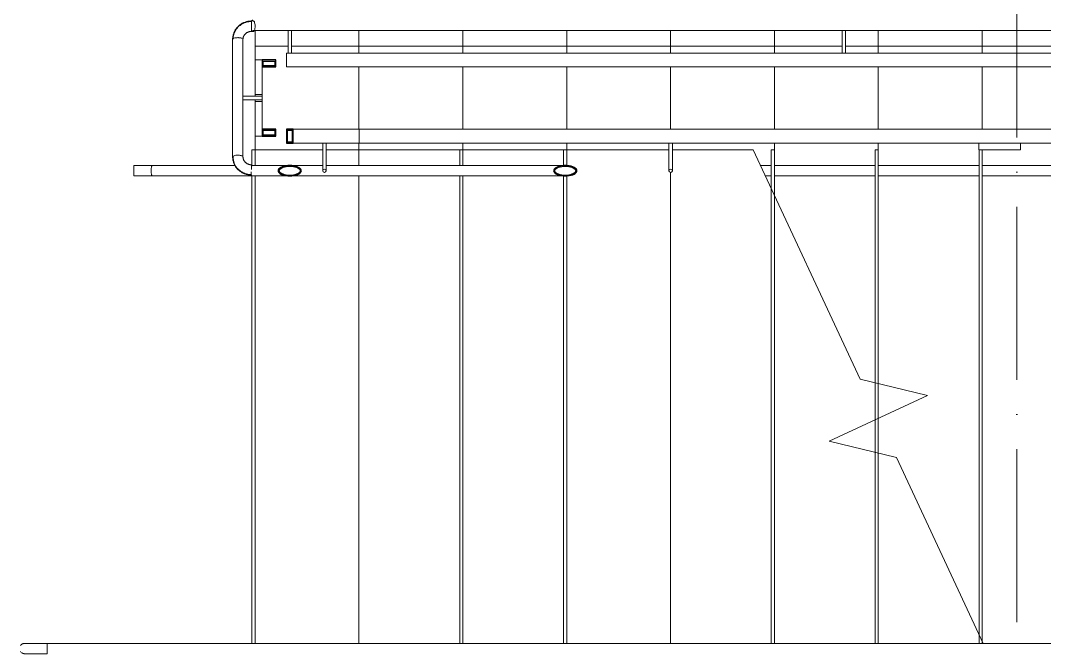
# Model space of a CAD drawing. Header units: millimetres. Extents: x -213536 to 1564669, y -45299 to 942238.
# Drawn here: x 225768 to 228726, y 258825 to 260639 of the extents above; entities that cross this region are included whole.
import ezdxf

# ---------------------------------------------------------------- set-up
doc = ezdxf.new("R2010")
doc.units = ezdxf.units.MM
doc.linetypes.add('50_200_ШТРИХ_1Т_ш5_п1_п1_', pattern=[700, 500, -100, 0, -100])
for name, color, linetype, lineweight in [('0-1', 7, 'Continuous', 5), ('0-2', 7, 'Continuous', 9), ('Контуры', 7, 'Continuous', 9), ('Линии подступенков', 7, 'Continuous', 9), ('Линии свеса', 7, 'Continuous', 9), ('Марки вырезов', 7, 'Continuous', 9), ('Ограждение', 7, 'Continuous', 9), ('Ограждение-1', 7, 'Continuous', 25), ('Оси-2', 7, '50_200_ШТРИХ_1Т_ш5_п1_п1_', 9), ('Стены', 7, 'Continuous', 9)]:
    doc.layers.add(name, color=color, linetype=linetype, lineweight=lineweight)
doc.layers.get('0-2').off()

# ---------------------------------------------------------------- blocks, each defined once
blk = doc.blocks.new('О_Элемент ограждения_Обод_Труба_ГОСТ 8645-68 - О_Элемент ограждения_Обод_Труба_ГОСТ 8645-68-32499150-АИ2_02_План отделки стен 2-го этажа _Часть 2_')
at = {"layer": 'Ограждение-1'}
for p, q in [((0, 20), (-20, 20)), ((-20, 20), (-20, -20)), ((-17, 17), (-3, 17)), ((-17, -17), (-17, 17)), ((-3, 17), (-3, -17)), ((0, -20), (0, 20)), ((-20, -20), (0, -20)), ((-3, -17), (-17, -17))]:
    blk.add_line(p, q, dxfattribs=at)
blk = doc.blocks.new('О_Элемент ограждения_Маршевый с подрезкой_Труба_ГОСТ 8645-68 - О_Элемент ограждения_Маршевый с подрезкой_Труба_ГОСТ 8645-68-32499153-АИ2_02_План отделки стен 2-го этажа _Часть 2_')
at = {"layer": 'Ограждение'}
for p, q in [((-2120, 20), (-2570, 20)), ((-1114.8, 20), (-2000, 20)), ((-210, 20), (-1105.2, 20)), ((-210, -20), (-210, 20)), ((-210, 20), (-114.8, 20)), ((-105.2, 20), (-20, 20)), ((-210, -20), (-2570, -20)), ((-20, -20), (-210, -20))]:
    blk.add_line(p, q, dxfattribs=at)
at = {"layer": 'Ограждение-1'}
for p, q in [((-2570, 20), (-2614.7, 20)), ((-2614.7, 20), (-2614.7, -20)), ((-2608, 17), (-2576.7, 17)), ((-2608, -17), (-2608, 17)), ((-2576.7, 17), (-2576.7, -17)), ((-2570, -20), (-2570, 20)), ((-2614.7, -20), (-2570, -20)), ((-2576.7, -17), (-2608, -17))]:
    blk.add_line(p, q, dxfattribs=at)
blk = doc.blocks.new('О_Кронштейн_Форма Г_Круг_ГОСТ 2590-2006 - О_Кронштейн_Форма Г_Круг_ГОСТ 2590-2006-32499148-АИ2_02_План отделки стен 2-го этажа _Часть 2_')
at = {"layer": 'Ограждение'}
for p, q in [((20395.4, 47415), (20395.4, 47470)), ((20395.4, 47470), (20400.4, 47470)), ((20400.4, 47470), (20405.4, 47470)), ((20405.4, 47470), (20405.4, 47415))]:
    blk.add_line(p, q, dxfattribs=at)
at = {"layer": 'Ограждение', "flags": 128}
for points in [[(20395.4, 47390), (20395.4, 47390), (20395.4, 47390.1), (20395.4, 47390.2), (20395.4, 47390.3), (20395.4, 47390.5), (20395.4, 47390.7), (20395.4, 47391), (20395.4, 47391.3), (20395.4, 47391.6), (20395.4, 47392), (20395.4, 47392.4), (20395.4, 47392.8), (20395.4, 47393.3), (20395.4, 47393.8), (20395.4, 47394.4), (20395.4, 47394.9), (20395.4, 47395.6), (20395.4, 47396.2), (20395.4, 47396.9), (20395.4, 47397.6), (20395.4, 47398.3), (20395.4, 47399.1), (20395.4, 47399.9), (20395.4, 47400.7), (20395.4, 47401.5), (20395.4, 47402.3), (20395.4, 47403.2), (20395.4, 47404.1), (20395.4, 47405), (20395.4, 47405.9), (20395.4, 47406.9), (20395.4, 47407.8), (20395.4, 47408.8), (20395.4, 47409.8), (20395.4, 47410.8), (20395.4, 47411.7), (20395.4, 47412.7), (20395.4, 47413.7), (20395.4, 47414.7), (20395.4, 47415)], [(20405.4, 47415), (20405.4, 47414), (20405.4, 47413), (20405.4, 47412), (20405.4, 47411), (20405.4, 47410), (20405.4, 47409.1), (20405.4, 47408.1), (20405.4, 47407.1), (20405.4, 47406.2), (20405.4, 47405.3), (20405.4, 47404.4), (20405.4, 47403.5), (20405.4, 47402.6), (20405.4, 47401.7), (20405.4, 47400.9), (20405.4, 47400.1), (20405.4, 47399.3), (20405.4, 47398.5), (20405.4, 47397.8), (20405.4, 47397.1), (20405.4, 47396.4), (20405.4, 47395.7), (20405.4, 47395.1), (20405.4, 47394.5), (20405.4, 47394), (20405.4, 47393.4), (20405.4, 47393), (20405.4, 47392.5), (20405.4, 47392.1), (20405.4, 47391.7), (20405.4, 47391.4), (20405.4, 47391), (20405.4, 47390.8), (20405.4, 47390.6), (20405.4, 47390.4), (20405.4, 47390.2), (20405.4, 47390.1), (20405.4, 47390), (20405.4, 47390)]]:
    blk.add_lwpolyline(points, dxfattribs=at)
at = {"layer": 'Ограждение'}
for start, end in [(90, 270), (270, 90)]:
    blk.add_arc((20400.4, 47390), 5, start, end, dxfattribs=at)
blk = doc.blocks.new('О_Элемент поручня_Маршевый_Труба_ГОСТ 8732-78 - О_Элемент поручня_Маршевый_Труба_ГОСТ 8732-78-32499151-АИ2_02_План отделки стен 2-го этажа _Часть 2_')
at = {"layer": 'Ограждение'}
for p, q in [((-9.9, 30), (-118.2, 30)), ((-118.2, 0), (-9.9, 0))]:
    blk.add_line(p, q, dxfattribs=at)
at = {"layer": 'Ограждение', "flags": 128}
for points in [[(-9.9, 30), (-9.1, 29.6), (-8.3, 28.5), (-7.7, 26.7), (-7.1, 24.4), (-6.7, 21.5), (-6.4, 18.3)], [(-8.3, 1.5), (-9.1, 0.4), (-9.9, 0)]]:
    blk.add_lwpolyline(points, dxfattribs=at)
at = {"layer": 'Ограждение-1', "flags": 128}
for points in [[(-84.7, 15), (-85.2, 17.6), (-86.7, 20.1), (-89.2, 22.5), (-92.5, 24.6), (-96.7, 26.5), (-101.5, 28), (-106.8, 29.1), (-112.4, 29.8), (-118.2, 30), (-124.1, 29.8), (-129.7, 29.1), (-135, 28), (-139.8, 26.5), (-143.9, 24.6), (-147.3, 22.5), (-149.7, 20.1), (-151.3, 17.6), (-151.8, 15)], [(-151.8, 15), (-151.3, 12.4), (-149.7, 9.9), (-147.3, 7.5), (-143.9, 5.4), (-139.8, 3.5), (-135, 2), (-129.7, 0.9), (-124.1, 0.2), (-118.2, 0), (-112.4, 0.2), (-106.8, 0.9), (-101.5, 2), (-96.7, 3.5), (-92.5, 5.4), (-89.2, 7.5), (-86.7, 9.9), (-85.2, 12.4), (-84.7, 15)], [(-148.4, 15), (-148, 17.3), (-146.6, 19.6), (-144.4, 21.8), (-141.4, 23.7), (-137.6, 25.3), (-133.3, 26.7), (-128.6, 27.7), (-123.5, 28.3), (-118.2, 28.5), (-113, 28.3), (-107.9, 27.7), (-103.1, 26.7), (-98.8, 25.3), (-95.1, 23.7), (-92.1, 21.8), (-89.9, 19.6), (-88.5, 17.3), (-88, 15)], [(-88, 15), (-88.5, 12.7), (-89.9, 10.4), (-92.1, 8.3), (-95.1, 6.3), (-98.8, 4.7), (-103.1, 3.3), (-107.9, 2.3), (-113, 1.7), (-118.2, 1.5), (-123.5, 1.7), (-128.6, 2.3), (-133.3, 3.3), (-137.6, 4.7), (-141.4, 6.3), (-144.4, 8.3), (-146.6, 10.4), (-148, 12.7), (-148.4, 15)]]:
    blk.add_lwpolyline(points, dxfattribs=at)
blk = doc.blocks.new('О_Элемент поручня_Маршевый_Труба_ГОСТ 8732-78 - О_Элемент поручня_Маршевый_Труба_ГОСТ 8732-78-32499152-АИ2_02_План отделки стен 2-го этажа _Часть 2_')
at = {"layer": 'Ограждение'}
for p, q in [((-118.2, 30), (-913.9, 30)), ((-913.9, 0), (-222.5, 0)), ((-214.3, 0), (-118.2, 0))]:
    blk.add_line(p, q, dxfattribs=at)
at = {"layer": 'Ограждение-1', "flags": 128}
for points in [[(-880.4, 15), (-880.9, 17.6), (-882.4, 20.1), (-884.9, 22.5), (-888.2, 24.6), (-892.3, 26.5), (-897.1, 28), (-902.4, 29.1), (-908.1, 29.8), (-913.9, 30), (-919.7, 29.8), (-925.4, 29.1), (-930.7, 28), (-935.5, 26.5), (-939.6, 24.6), (-943, 22.5), (-945.4, 20.1), (-946.9, 17.6), (-947.4, 15)], [(-947.4, 15), (-946.9, 12.4), (-945.4, 9.9), (-943, 7.5), (-939.6, 5.4), (-935.5, 3.5), (-930.7, 2), (-925.4, 0.9), (-919.7, 0.2), (-913.9, 0), (-908.1, 0.2), (-902.4, 0.9), (-897.1, 2), (-892.3, 3.5), (-888.2, 5.4), (-884.9, 7.5), (-882.4, 9.9), (-880.9, 12.4), (-880.4, 15)], [(-944.1, 15), (-943.6, 17.3), (-942.3, 19.6), (-940, 21.8), (-937, 23.7), (-933.3, 25.3), (-929, 26.7), (-924.2, 27.7), (-919.1, 28.3), (-913.9, 28.5), (-908.7, 28.3), (-903.6, 27.7), (-898.8, 26.7), (-894.5, 25.3), (-890.8, 23.7), (-887.8, 21.8), (-885.5, 19.6), (-884.2, 17.3), (-883.7, 15)], [(-883.7, 15), (-884.2, 12.7), (-885.5, 10.4), (-887.8, 8.3), (-890.8, 6.3), (-894.5, 4.7), (-898.8, 3.3), (-903.6, 2.3), (-908.7, 1.7), (-913.9, 1.5), (-919.1, 1.7), (-924.2, 2.3), (-929, 3.3), (-933.3, 4.7), (-937, 6.3), (-940, 8.3), (-942.3, 10.4), (-943.6, 12.7), (-944.1, 15)]]:
    blk.add_lwpolyline(points, dxfattribs=at)
blk = doc.blocks.new('О_Полоса_Трапеция прямоугольная_Прокат_ГОСТ 103-2006 - Крепежная пластина-30950062-АИ2_02_План отделки стен 2-го этажа _Часть 2_')
at = {"layer": 'Ограждение'}
for p, q in [((22410.4, 47470), (22290.4, 47470)), ((22290.4, 47470), (22290.4, 47450)), ((22410.4, 47450), (22410.4, 47470)), ((22300, 47450), (22410.4, 47450))]:
    blk.add_line(p, q, dxfattribs=at)
blk = doc.blocks.new('О_Элемент ограждения_Обод_Труба_ГОСТ 8645-68 - О_Элемент ограждения_Обод_Труба_ГОСТ 8645-68-V82-АИ2_02_План отделки стен 2-го этажа _Часть 2_')
at = {"layer": 'Ограждение'}
for p, q in [((-3720, -20), (-3720, 20)), ((-3720, 20), (0, 20)), ((0, -20), (-3720, -20))]:
    blk.add_line(p, q, dxfattribs=at)
blk = doc.blocks.new('О_Элемент поручня_Маршевый_Труба_ГОСТ 8732-78 - О_Элемент поручня_Маршевый_Труба_ГОСТ 8732-78-V84-АИ2_02_План отделки стен 2-го этажа _Часть 2_')
at = {"layer": 'Ограждение'}
blk.add_line((-3926, 0), (-9.9, 0), dxfattribs=at)
at = {"layer": 'Ограждение', "flags": 128}
for points in [[(-3928, 27.3), (-3927.2, 29), (-3926.4, 29.9), (-3925.5, 29.9), (-3924.7, 29), (-3923.9, 27.3)], [(-3924.8, 27.6), (-3925.6, 28.4), (-3926.3, 28.4), (-3927.1, 27.6)]]:
    blk.add_lwpolyline(points, dxfattribs=at)
blk = doc.blocks.new('О_Кронштейн_Форма Г_Круг_ГОСТ 2590-2006 - О_Кронштейн_Форма Г_Круг_ГОСТ 2590-2006-V83-АИ2_02_План отделки стен 2-го этажа _Часть 2_')
at = {"layer": 'Ограждение'}
for p, q in [((23895.4, 47730), (23895.4, 47785)), ((23905.4, 47785), (23905.4, 47730))]:
    blk.add_line(p, q, dxfattribs=at)
at = {"layer": 'Ограждение', "flags": 128}
for points in [[(23895.4, 47785), (23895.4, 47786), (23895.4, 47787), (23895.4, 47788), (23895.4, 47789), (23895.4, 47790), (23895.4, 47790.9), (23895.4, 47791.9), (23895.4, 47792.9), (23895.4, 47793.8), (23895.4, 47794.7)], [(23905.4, 47795), (23905.4, 47794.1), (23905.4, 47793.1), (23905.4, 47792.2), (23905.4, 47791.2), (23905.4, 47790.2), (23905.4, 47789.2), (23905.4, 47788.3), (23905.4, 47787.3), (23905.4, 47786.3), (23905.4, 47785.3), (23905.4, 47785)]]:
    blk.add_lwpolyline(points, dxfattribs=at)
blk = doc.blocks.new('О_Элемент поручня_выступ_Загиб слева_Труба_ГОСТ 8732-78 - О_Элемент поручня_выступ_Загиб слева_Труба_ГОСТ 8732-78-33046190-АИ2_02_План отделки стен 2-го этажа _Часть 2_')
at = {"layer": 'Ограждение'}
for p, q in [((-2400.2, 30), (-4203.5, 30)), ((-2100.2, 30), (-2391.2, 30)), ((-1800.2, 30), (-2091.2, 30)), ((-1773.7, 30), (-1791.2, 30)), ((-3.5, 30), (-291.2, 30)), ((50, 30), (-3.5, 30)), ((50, 30), (50, 15)), ((50, 15), (50, 0)), ((-4203.5, 0), (-2400.2, 0)), ((-2391.2, 0), (-2100.2, 0)), ((-2091.2, 0), (-1800.2, 0)), ((-1791.2, 0), (-1759.7, 0)), ((-242.1, 0), (-3.5, 0)), ((-3.5, 0), (50, 0))]:
    blk.add_line(p, q, dxfattribs=at)
blk.add_open_spline([(-3.5, 30), (-3.2, 30), (-2.6, 29.7), (-1.8, 28.1), (-1, 25.7), (-0.4, 22.6), (-0.1, 18.9), (0, 16.3), (0, 15)], degree=3, dxfattribs=at)
blk.add_open_spline([(0, 15), (0, 12.4), (-0.2, 8.5), (-1, 4.3), (-1.8, 1.9), (-2.6, 0.3), (-3.2, 0), (-3.5, 0)], degree=3, knots=[0, 0, 0, 0, 0.1666667, 0.25, 0.3333333, 0.4166667, 0.5, 0.5, 0.5, 0.5], dxfattribs=at)
blk = doc.blocks.new('О_Общий_Элемент поручня_Площадочный_Двухуровневый_С подрезкой_ГОСТ 8732-78 - О_Общий_Элемент поручня_Площадочный_Двухуровневый_С подрезкой_ГОСТ 8732-78-V253-АИ2_02_План отделки стен 2-го этажа _Часть 2_')
at = {"layer": 'Ограждение'}
for p, q in [((20, 40), (0, 40)), ((0, 10), (20, 10))]:
    blk.add_line(p, q, dxfattribs=at)
at = {"layer": 'Ограждение', "flags": 128}
for points in [[(20, 40), (21.8, 40), (23.6, 40), (25.4, 40), (27.2, 40), (28.9, 40), (30.7, 40), (32.4, 40), (34.2, 40), (35.9, 40), (37.5, 40), (39.2, 40), (40.8, 40), (42.4, 40), (43.9, 40), (45.4, 40), (46.9, 40), (48.3, 40), (49.7, 40), (51, 40), (52.3, 40), (53.5, 40), (54.7, 40), (55.8, 40), (56.9, 40), (57.9, 40), (58.8, 40), (59.7, 40), (60.5, 40), (61.3, 40), (61.9, 40), (62.6, 40), (63.1, 40), (63.6, 40), (64, 40), (64.3, 40), (64.6, 40), (64.8, 40), (64.9, 40), (65, 40), (65, 40)], [(65, 40), (65, 40), (64.9, 40), (64.7, 40), (64.4, 40), (64.1, 40), (63.7, 40), (63.2, 40), (62.7, 40), (62.1, 40), (61.4, 40), (60.7, 40), (59.9, 40), (59.1, 40), (58.1, 40), (57.1, 40), (56.1, 40), (55, 40), (53.8, 40), (52.6, 40), (51.4, 40), (50, 40), (48.7, 40), (47.3, 40), (45.8, 40), (44.3, 40), (42.8, 40), (41.2, 40), (39.6, 40), (38, 40), (36.3, 40), (34.6, 40), (32.9, 40), (31.2, 40), (29.4, 40), (27.6, 40), (25.9, 40), (24.1, 40), (22.3, 40), (20.5, 40), (20, 40)], [(65, 40), (65.6, 40), (66.2, 40), (66.8, 39.9), (67.4, 39.8), (68, 39.7), (68.6, 39.6), (69.1, 39.4), (69.7, 39.2), (70.3, 39), (70.8, 38.8), (71.4, 38.6), (71.9, 38.3), (72.5, 38), (73, 37.7), (73.5, 37.4), (74, 37), (74.4, 36.7), (74.9, 36.3)], [(76.2, 35), (76.6, 34.6), (76.9, 34.1), (77.3, 33.6)], [(20, 10), (21.8, 10), (23.6, 10), (25.4, 10), (27.2, 10), (28.9, 10), (30.7, 10), (32.4, 10), (34.2, 10), (35.9, 10), (37.5, 10), (39.2, 10), (40.8, 10), (42.4, 10), (43.9, 10), (45.4, 10), (46.9, 10), (48.3, 10), (49.7, 10), (51, 10), (52.3, 10), (53.5, 10), (54.7, 10), (55.8, 10), (56.9, 10), (57.9, 10), (58.8, 10), (59.7, 10), (60.5, 10), (61.3, 10), (61.9, 10), (62.6, 10), (63.1, 10), (63.6, 10), (64, 10), (64.3, 10), (64.6, 10), (64.8, 10), (64.9, 10), (65, 10), (65, 10)], [(24.1, 10), (22.3, 10), (20.5, 10)], [(65, 10), (65, 10), (64.9, 10), (64.7, 10), (64.4, 10), (64.1, 10), (63.7, 10), (63.2, 10), (62.7, 10), (62.1, 10), (61.4, 10), (60.7, 10), (59.9, 10), (59.1, 10), (58.1, 10), (57.1, 10), (56.1, 10), (55, 10), (53.8, 10), (52.6, 10), (51.4, 10), (50, 10), (48.7, 10), (47.3, 10), (45.8, 10), (44.3, 10), (42.8, 10), (41.2, 10), (39.6, 10), (38, 10), (36.3, 10), (34.6, 10), (32.9, 10), (31.2, 10), (29.4, 10), (27.6, 10), (25.9, 10), (24.6, 10)], [(77.4, 16.5), (77, 16), (76.7, 15.6), (76.3, 15.1), (75.9, 14.7), (75.5, 14.2), (75, 13.8), (74.6, 13.4), (74.1, 13.1), (73.6, 12.7), (73.1, 12.4), (72.6, 12.1), (72.1, 11.8), (71.5, 11.5), (71, 11.2), (70.4, 11), (69.9, 10.8), (69.3, 10.6), (68.7, 10.5), (68.1, 10.3), (67.5, 10.2), (67, 10.1), (66.4, 10.1), (65.8, 10), (65.2, 10), (65, 10)]]:
    blk.add_lwpolyline(points, dxfattribs=at)
blk = doc.blocks.new('О_Элемент поручня_Пристенный_Труба_ГОСТ 8732-78 - О_Элемент поручня_Пристенный_Труба_ГОСТ 8732-78-V254-АИ2_02_План отделки стен 2-го этажа _Часть 2_')
at = {"layer": 'Ограждение'}
for p, q in [((300, 0), (300, -30)), ((300, -30), (-4500, -30))]:
    blk.add_line(p, q, dxfattribs=at)
blk = doc.blocks.new('О_Элемент ограждения_Обод_Труба_ГОСТ 8645-68 - О_Элемент ограждения_Обод_Труба_ГОСТ 8645-68-32499130-АИ2_02_План отделки стен 2-го этажа _Часть 2_')
at = {"layer": 'Ограждение-1'}
for p, q in [((-200, 20), (-220, 20)), ((-220, 20), (-220, -20)), ((-217, 17), (-203, 17)), ((-217, -17), (-217, 17)), ((-203, 17), (-203, -17)), ((-200, -20), (-200, 20)), ((0, 20), (-20, 20)), ((-20, 20), (-20, -20)), ((-17, 17), (-3, 17)), ((-17, -17), (-17, 17)), ((-3, 17), (-3, -17)), ((0, -20), (0, 20)), ((-220, -20), (-200, -20)), ((-203, -17), (-217, -17)), ((-20, -20), (0, -20)), ((-3, -17), (-17, -17))]:
    blk.add_line(p, q, dxfattribs=at)
blk = doc.blocks.new('О_Полоса_Трапеция прямоугольная_Прокат_ГОСТ 103-2006 - Крепежная пластина-V255-АИ2_02_План отделки стен 2-го этажа _Часть 2_')
at = {"layer": 'Ограждение'}
for p, q in [((20200.2, 47610), (20200.2, 47604.6)), ((20220.2, 47610), (20200.2, 47610)), ((20200.2, 47595.2), (20200.2, 47490)), ((20220.2, 47604.8), (20220.2, 47610)), ((20220.2, 47510), (20220.2, 47595.2)), ((20200.2, 47490), (20220.2, 47490))]:
    blk.add_line(p, q, dxfattribs=at)
blk = doc.blocks.new('О_Элемент поручня_Торцевой_Труба_ГОСТ 8732-78 - О_Элемент поручня_Торцевой_Труба_ГОСТ 8732-78-32499133-АИ2_02_План отделки стен 2-го этажа _Часть 2_')
at = {"layer": 'Ограждение'}
for p, q in [((-4.8, 0), (-344.3, 0)), ((-344.3, -30), (-4.8, -30))]:
    blk.add_line(p, q, dxfattribs=at)
for centre, start_param, end_param in [((-344.3, -15), 4.712389, 6.283185), ((-344.3, -15), 3.141593, 3.403392), ((-344.3, -15), 3.665191, 3.80416), ((-344.3, -15), 3.926991, 4.18879), ((-4.8, -15), 5.759587, 6.283185), ((-4.8, -15), 3.141593, 3.403392), ((-4.8, -15), 3.711416, 3.857665), ((-4.8, -15), 4.712389, 4.962091), ((-4.8, -15), 4.47507, 4.712387)]:
    blk.add_ellipse(centre, major_axis=(0, 15), ratio=0.317305, start_param=start_param, end_param=end_param, dxfattribs=at)
blk = doc.blocks.new('О_Элемент поручня_Загиб_Труба_ГОСТ 8732-78 - О_Элемент поручня_Загиб_Труба_ГОСТ 8732-78-32499134-АИ2_02_План отделки стен 2-го этажа _Часть 2_')
at = {"layer": 'Ограждение'}
for p, q in [((20190.2, 47822.7), (20190.2, 47792.7)), ((20190.2, 47822.2), (20190.2, 47822.7)), ((20190.2, 47792.7), (20190.2, 47793.2))]:
    blk.add_line(p, q, dxfattribs=at)
at = {"layer": 'Ограждение', "flags": 128}
for points in [[(20190.2, 47822.7), (20188, 47822.7), (20185.9, 47822.5), (20183.7, 47822.3), (20181.5, 47822), (20179.4, 47821.7), (20177.3, 47821.2), (20175.2, 47820.7), (20173.1, 47820.1), (20171.1, 47819.4), (20169, 47818.6), (20167, 47817.8), (20165.1, 47816.9), (20163.2, 47815.9), (20161.3, 47814.8), (20159.4, 47813.7), (20157.7, 47812.4), (20155.9, 47811.2), (20154.2, 47809.8), (20152.6, 47808.4), (20151, 47806.9), (20149.5, 47805.4), (20148.1, 47803.8), (20146.7, 47802.1), (20145.4, 47800.4), (20144.1, 47798.7), (20142.9, 47796.9), (20141.8, 47795), (20140.8, 47793.1), (20139.9, 47791.2), (20139, 47789.2), (20138.3, 47787.2), (20137.6, 47785.1), (20137, 47783.1), (20136.4, 47781), (20136, 47778.9), (20135.7, 47776.8), (20135.4, 47774.6), (20135.3, 47772.5), (20135.2, 47770.3), (20135.2, 47769.8)], [(20190.2, 47821.2), (20188.1, 47821.2), (20186, 47821), (20183.9, 47820.8), (20181.8, 47820.6), (20179.7, 47820.2), (20177.6, 47819.8), (20175.6, 47819.2), (20173.6, 47818.6), (20171.6, 47818), (20169.6, 47817.2), (20167.6, 47816.4), (20165.7, 47815.5), (20163.9, 47814.5), (20162, 47813.5), (20160.3, 47812.4), (20158.5, 47811.2), (20156.8, 47810), (20155.2, 47808.7), (20153.6, 47807.3), (20152.1, 47805.8), (20150.6, 47804.4), (20149.2, 47802.8), (20147.8, 47801.2), (20146.6, 47799.5), (20145.4, 47797.8), (20144.2, 47796.1), (20143.2, 47794.3), (20142.2, 47792.4), (20141.3, 47790.5), (20140.4, 47788.6), (20139.7, 47786.7), (20139, 47784.7), (20138.4, 47782.7), (20137.9, 47780.7), (20137.5, 47778.6), (20137.2, 47776.6), (20136.9, 47774.5), (20136.8, 47772.4), (20136.7, 47770.3), (20136.7, 47769.8)], [(20165.2, 47769.8), (20165.2, 47770.6), (20165.3, 47771.5), (20165.4, 47772.4), (20165.5, 47773.3), (20165.7, 47774.2), (20165.9, 47775), (20166.1, 47775.9), (20166.4, 47776.7), (20166.7, 47777.6), (20167, 47778.4), (20167.4, 47779.2), (20167.9, 47780.1), (20168.3, 47780.9), (20168.8, 47781.6), (20169.3, 47782.4), (20169.9, 47783.1), (20170.5, 47783.9), (20171.1, 47784.6), (20171.8, 47785.3), (20172.5, 47785.9), (20173.2, 47786.6), (20174, 47787.2), (20174.7, 47787.8), (20175.5, 47788.3), (20176.4, 47788.9), (20177.2, 47789.4), (20178.1, 47789.8), (20179, 47790.3), (20179.9, 47790.7), (20180.9, 47791), (20181.8, 47791.4), (20182.8, 47791.7), (20183.8, 47791.9), (20184.8, 47792.2), (20185.8, 47792.3), (20186.8, 47792.5), (20187.9, 47792.6), (20188.9, 47792.7), (20189.9, 47792.7), (20190.2, 47792.7)]]:
    blk.add_lwpolyline(points, dxfattribs=at)
at = {"layer": 'Ограждение'}
for start_param, end_param in [(2.98015, 3.141593), (2.184587, 2.818707), (1.570795, 2.069959), (1.334084, 1.570795), (0.623954, 1.238775), (0, 0.150534)]:
    blk.add_ellipse((20150.2, 47769.8), major_axis=(15, 0), ratio=0.317305, start_param=start_param, end_param=end_param, dxfattribs=at)
blk = doc.blocks.new('О_Элемент поручня_Загиб_Труба_ГОСТ 8732-78 - О_Элемент поручня_Загиб_Труба_ГОСТ 8732-78-V256-АИ2_02_План отделки стен 2-го этажа _Часть 2_')
at = {"layer": 'Ограждение'}
for p, q in [((20190.2, 47407.3), (20190.2, 47407.3)), ((20190.2, 47407), (20190.2, 47393.2))]:
    blk.add_line(p, q, dxfattribs=at)
at = {"layer": 'Ограждение', "flags": 128}
for points in [[(20135.2, 47430.2), (20135.2, 47428.1), (20135.4, 47425.9), (20135.6, 47423.8), (20135.9, 47421.7), (20136.3, 47419.6), (20136.8, 47417.5), (20137.4, 47415.4), (20138.1, 47413.4), (20138.8, 47411.3), (20139.6, 47409.4), (20140.6, 47407.4), (20141.6, 47405.5), (20142.6, 47403.6), (20143.8, 47401.8), (20145, 47400), (20146.3, 47398.3), (20147.7, 47396.7), (20149.1, 47395), (20150.6, 47393.5), (20152.2, 47392), (20153.8, 47390.6), (20155.4, 47389.2), (20157.2, 47387.9), (20159, 47386.7), (20160.8, 47385.5), (20162.6, 47384.4), (20164.6, 47383.4), (20166.5, 47382.5), (20168.5, 47381.6), (20170.5, 47380.8), (20172.6, 47380.1), (20174.6, 47379.5), (20176.7, 47378.9), (20178.8, 47378.4), (20181, 47378.1), (20183.1, 47377.7), (20185.3, 47377.5), (20187.4, 47377.4), (20189.6, 47377.3), (20190.2, 47377.3)], [(20136.7, 47430.2), (20136.7, 47428.2), (20136.9, 47426.1), (20137.1, 47424), (20137.4, 47421.9), (20137.8, 47419.9), (20138.3, 47417.9), (20138.8, 47415.8), (20139.5, 47413.9), (20140.2, 47411.9), (20141, 47410), (20141.9, 47408.1), (20142.9, 47406.2), (20143.9, 47404.4), (20145, 47402.6), (20146.2, 47400.9), (20147.5, 47399.3), (20148.8, 47397.6), (20150.2, 47396.1), (20151.7, 47394.6), (20153.2, 47393.1), (20154.7, 47391.7), (20156.4, 47390.4), (20158.1, 47389.1), (20159.8, 47387.9), (20161.6, 47386.8), (20163.4, 47385.7), (20165.2, 47384.7), (20167.1, 47383.8), (20169.1, 47383), (20171, 47382.2), (20173, 47381.5), (20175, 47380.9), (20177.1, 47380.4), (20179.1, 47379.9), (20181.2, 47379.5), (20183.3, 47379.2), (20185.4, 47379), (20187.5, 47378.9), (20189.6, 47378.8), (20190.2, 47378.8)], [(20190.2, 47407.3), (20189.2, 47407.3), (20188.1, 47407.4), (20187.1, 47407.5), (20186.1, 47407.6), (20185.1, 47407.8), (20184.1, 47408), (20183.1, 47408.3), (20182.1, 47408.5), (20181.1, 47408.9), (20180.2, 47409.2), (20179.3, 47409.6), (20178.4, 47410), (20177.5, 47410.5), (20176.6, 47411), (20175.8, 47411.5), (20175, 47412.1), (20174.2, 47412.6), (20173.4, 47413.3), (20172.7, 47413.9), (20172, 47414.5), (20171.3, 47415.2), (20170.7, 47415.9), (20170.1, 47416.7), (20169.5, 47417.4), (20169, 47418.2), (20168.4, 47418.9), (20168, 47419.7), (20167.5, 47420.5), (20167.1, 47421.4), (20166.8, 47422.2), (20166.5, 47423), (20166.2, 47423.9), (20165.9, 47424.7), (20165.7, 47425.6), (20165.5, 47426.5), (20165.4, 47427.4), (20165.3, 47428.2), (20165.2, 47429.1), (20165.2, 47430), (20165.2, 47430.2)]]:
    blk.add_lwpolyline(points, dxfattribs=at)
at = {"layer": 'Ограждение'}
for start_param, end_param in [(1.570796, 3.141593), (1.346397, 1.570796), (1.121997, 1.307994), (0.897598, 1.043857), (0.224399, 0.448799)]:
    blk.add_ellipse((20150.2, 47430.2), major_axis=(15, 0), ratio=0.317305, start_param=start_param, end_param=end_param, dxfattribs=at)
blk = doc.blocks.new('О_Элемент поручня_Площадочный_Одноуровневый_ГОСТ 8732-78 - О_Элемент поручня_Площадочный_Одноуровневый_ГОСТ 8732-78 2-32499137-АИ2_02_План отделки стен 2-го этажа _Часть 2_')
at = {"layer": 'Ограждение'}
for p, q in [((9.9, -10), (4.9, -10)), ((6.1, -10.4), (4.9, -10)), ((9.9, -10.5), (9.9, -25)), ((9.9, -25), (9.9, -39.5)), ((4.9, -40), (9.9, -40)), ((5.5, -39.9), (6.7, -39))]:
    blk.add_line(p, q, dxfattribs=at)
at = {"layer": 'Ограждение', "flags": 128}
for points in [[(4.9, -10), (3.8, -10.4), (2.8, -11.5), (1.9, -13.3), (1.1, -15.6), (0.5, -18.5), (0.1, -21.7), (0, -25)], [(0, -25), (0.1, -28.6), (0.6, -32), (1.2, -34.9), (2.1, -37.3), (3.2, -39)]]:
    blk.add_lwpolyline(points, dxfattribs=at)
blk = doc.blocks.new('О_Полоса_Трапеция прямоугольная_Прокат_ГОСТ 103-2006 - Крепежная пластина-V257-АИ2_02_План отделки стен 2-го этажа _Часть 2_')
at = {"layer": 'Ограждение'}
for p, q in [((20200.2, 47710), (20200.2, 47604.6)), ((20220.2, 47710), (20200.2, 47710)), ((20220.2, 47604.8), (20220.2, 47690)), ((20200.2, 47595.2), (20200.2, 47590)), ((20200.2, 47590), (20220.2, 47590)), ((20220.2, 47590), (20220.2, 47595.2))]:
    blk.add_line(p, q, dxfattribs=at)
blk = doc.blocks.new('О_Кронштейн_Форма Г_Круг_ГОСТ 2590-2006 - О_Кронштейн_Форма Г_Круг_ГОСТ 2590-2006-32499129-АИ2_02_План отделки стен 2-го этажа _Часть 2_')
at = {"layer": 'Ограждение'}
for p, q in [((20220.2, 47605), (20175.2, 47605)), ((20175.2, 47595), (20220.2, 47595)), ((20220.2, 47605), (20220.2, 47600)), ((20220.2, 47600), (20220.2, 47595))]:
    blk.add_line(p, q, dxfattribs=at)
at = {"layer": 'Ограждение', "flags": 128}
for points in [[(20165.2, 47605), (20166.1, 47605), (20167.1, 47605), (20168, 47605), (20169, 47605), (20170, 47605), (20170.9, 47605), (20171.9, 47605), (20172.9, 47605), (20173.9, 47605), (20174.9, 47605), (20175.2, 47605)], [(20175.2, 47595), (20174.2, 47595), (20173.2, 47595), (20172.2, 47595), (20171.2, 47595), (20170.2, 47595), (20169.2, 47595), (20168.3, 47595), (20167.3, 47595), (20166.4, 47595), (20165.5, 47595)]]:
    blk.add_lwpolyline(points, dxfattribs=at)
blk = doc.blocks.new('0125-Р-ОО-Ш2-АР-о_23_10_2024_rvt-1-АИ2_02_План отделки стен 2-го этажа _Часть 2_')
at = {"layer": 'Контуры'}
for p, q in [((20200, 47750), (20200, 47795)), ((20200, 47750), (20200, 47604.6)), ((20295.6, 47750), (20200, 47750)), ((20500, 47750), (20305, 47750)), ((20800, 47750), (20500, 47750)), ((21100, 47750), (20800, 47750)), ((21400, 47750), (21100, 47750)), ((21700, 47750), (21400, 47750)), ((21895.6, 47750), (21700, 47750)), ((22000, 47750), (21905, 47750)), ((22300, 47750), (22000, 47750)), ((22600, 47750), (22300, 47750)), ((20200, 47595.2), (20200, 47450)), ((20200, 47450), (20200, 47405)), ((20200, 47450), (20395.7, 47450)), ((20405.2, 47450), (20500, 47450)), ((20500, 47450), (20791, 47450)), ((20800, 47450), (21091, 47450)), ((21100, 47450), (21395.7, 47450)), ((21405.2, 47450), (21638.6, 47450)), ((20200, 47375), (20200, 46025))]:
    blk.add_line(p, q, dxfattribs=at)
at = {"layer": 'Линии подступенков'}
for p, q in [((20500, 47750), (20500, 47795)), ((20800, 47750), (20800, 47795.1)), ((21100, 47750), (21100, 47795.1)), ((21400, 47750), (21400, 47795.1)), ((21700, 47750), (21700, 47795.4)), ((22000, 47750), (22000, 47795.4)), ((22300, 47750), (22300, 47795.4)), ((20200, 47750), (20200, 47604.6)), ((20500, 47750), (20500, 47730)), ((20800, 47750), (20800, 47730)), ((21100, 47750), (21100, 47730)), ((21400, 47750), (21400, 47730)), ((21700, 47750), (21700, 47730)), ((22000, 47750), (22000, 47730)), ((22300, 47750), (22300, 47730)), ((20500, 47690), (20500, 47510)), ((20800, 47690), (20800, 47510)), ((21100, 47690), (21100, 47510)), ((21400, 47690), (21400, 47510)), ((21700, 47690), (21700, 47510)), ((22000, 47690), (22000, 47510)), ((22300, 47690), (22300, 47510)), ((20200, 47595.2), (20200, 47450)), ((20500, 47470), (20500, 47450)), ((20800, 47470), (20800, 47450)), ((21100, 47470), (21100, 47450)), ((21700, 47470), (21700, 47450)), ((22000, 47470), (22000, 47450)), ((20200, 47450), (20200, 47405)), ((20500, 47450), (20500, 47404.9)), ((20800, 47450), (20800, 47404.7)), ((21100, 47450), (21100, 47404.8)), ((21400, 47385.2), (21400, 46025)), ((20200, 47375), (20200, 46025)), ((20500, 47375.1), (20500, 46025)), ((20800, 47375.3), (20800, 46025)), ((21100, 47375.2), (21100, 46025)), ((21700, 47318.4), (21700, 46025)), ((22000, 46775.4), (22000, 46675)), ((22000, 46574.6), (22000, 46025)), ((22300, 46031.6), (22300, 46025))]:
    blk.add_line(p, q, dxfattribs=at)
at = {"layer": 'Линии свеса'}
for p, q in [((20500, 47750), (20500, 47795)), ((20800, 47750), (20800, 47795.1)), ((21100, 47750), (21100, 47795.1)), ((21400, 47750), (21400, 47795.1)), ((21700, 47750), (21700, 47795.4)), ((22000, 47750), (22000, 47795.4)), ((22300, 47750), (22300, 47795.4)), ((20500, 47750), (20500, 47730)), ((20800, 47750), (20800, 47730)), ((21100, 47750), (21100, 47730)), ((21400, 47750), (21400, 47730)), ((21700, 47750), (21700, 47730)), ((22000, 47750), (22000, 47730)), ((22300, 47750), (22300, 47730)), ((20500, 47690), (20500, 47510)), ((20800, 47690), (20800, 47510)), ((21100, 47690), (21100, 47510)), ((21400, 47690), (21400, 47510)), ((21700, 47690), (21700, 47510)), ((22000, 47690), (22000, 47510)), ((22300, 47690), (22300, 47510)), ((20500, 47470), (20500, 47450)), ((20800, 47470), (20800, 47450)), ((21100, 47470), (21100, 47450)), ((21700, 47470), (21700, 47450)), ((22000, 47470), (22000, 47450)), ((20500, 47450), (20500, 47404.9)), ((20800, 47450), (20800, 47404.7)), ((21100, 47450), (21100, 47404.8)), ((21400, 47385.2), (21400, 46025)), ((20500, 47375.1), (20500, 46025)), ((20800, 47375.3), (20800, 46025)), ((21100, 47375.2), (21100, 46025)), ((21700, 47318.4), (21700, 46025)), ((22000, 46775.4), (22000, 46675)), ((22000, 46574.6), (22000, 46025)), ((22300, 46031.6), (22300, 46025))]:
    blk.add_line(p, q, dxfattribs=at)
at = {"layer": 'Марки вырезов'}
for p, q in [((21947.2, 46788.3), (21638.6, 47450)), ((22141.6, 46741), (21947.2, 46788.3)), ((21858.4, 46609), (22141.6, 46741)), ((22052.8, 46561.7), (21858.4, 46609)), ((22303.1, 46025), (22052.8, 46561.7))]:
    blk.add_line(p, q, dxfattribs=at)
at = {"layer": '0-2'}
for name, p in [('О_Элемент поручня_Загиб_Труба_ГОСТ 8732-78 - О_Элемент поручня_Загиб_Труба_ГОСТ 8732-78-32499134-АИ2_02_План отделки стен 2-го этажа _Часть 2_', (0, 0)), ('О_Элемент поручня_Маршевый_Труба_ГОСТ 8732-78 - О_Элемент поручня_Маршевый_Труба_ГОСТ 8732-78-V84-АИ2_02_План отделки стен 2-го этажа _Часть 2_', (24118.8, 47795)), ('О_Кронштейн_Форма Г_Круг_ГОСТ 2590-2006 - О_Кронштейн_Форма Г_Круг_ГОСТ 2590-2006-V83-АИ2_02_План отделки стен 2-го этажа _Часть 2_', (-3600, 0)), ('О_Кронштейн_Форма Г_Круг_ГОСТ 2590-2006 - О_Кронштейн_Форма Г_Круг_ГОСТ 2590-2006-V83-АИ2_02_План отделки стен 2-го этажа _Часть 2_', (-2000, 0)), ('О_Полоса_Трапеция прямоугольная_Прокат_ГОСТ 103-2006 - Крепежная пластина-V257-АИ2_02_План отделки стен 2-го этажа _Часть 2_', (0, 0)), ('О_Элемент ограждения_Обод_Труба_ГОСТ 8645-68 - О_Элемент ограждения_Обод_Труба_ГОСТ 8645-68-V82-АИ2_02_План отделки стен 2-го этажа _Часть 2_', (24010.4, 47710)), ('О_Кронштейн_Форма Г_Круг_ГОСТ 2590-2006 - О_Кронштейн_Форма Г_Круг_ГОСТ 2590-2006-32499129-АИ2_02_План отделки стен 2-го этажа _Часть 2_', (0, 0)), ('О_Полоса_Трапеция прямоугольная_Прокат_ГОСТ 103-2006 - Крепежная пластина-V255-АИ2_02_План отделки стен 2-го этажа _Часть 2_', (0, 0)), ('О_Кронштейн_Форма Г_Круг_ГОСТ 2590-2006 - О_Кронштейн_Форма Г_Круг_ГОСТ 2590-2006-32499148-АИ2_02_План отделки стен 2-го этажа _Часть 2_', (0, 0)), ('О_Кронштейн_Форма Г_Круг_ГОСТ 2590-2006 - О_Кронштейн_Форма Г_Круг_ГОСТ 2590-2006-32499148-АИ2_02_План отделки стен 2-го этажа _Часть 2_', (1000, 0)), ('О_Полоса_Трапеция прямоугольная_Прокат_ГОСТ 103-2006 - Крепежная пластина-30950062-АИ2_02_План отделки стен 2-го этажа _Часть 2_', (0, 0)), ('О_Элемент поручня_Загиб_Труба_ГОСТ 8732-78 - О_Элемент поручня_Загиб_Труба_ГОСТ 8732-78-V256-АИ2_02_План отделки стен 2-го этажа _Часть 2_', (0, 0))]:
    blk.add_blockref(name, p, dxfattribs=at)
for name, p, rotation in [('О_Элемент поручня_Площадочный_Одноуровневый_ГОСТ 8732-78 - О_Элемент поручня_Площадочный_Одноуровневый_ГОСТ 8732-78 2-32499137-АИ2_02_План отделки стен 2-го этажа _Часть 2_', (20200.1, 47782.7), 180), ('О_Элемент поручня_Торцевой_Труба_ГОСТ 8732-78 - О_Элемент поручня_Торцевой_Труба_ГОСТ 8732-78-32499133-АИ2_02_План отделки стен 2-го этажа _Часть 2_', (20135.2, 47774.5), 90.00000000000011), ('О_Элемент ограждения_Обод_Труба_ГОСТ 8645-68 - О_Элемент ограждения_Обод_Труба_ГОСТ 8645-68-32499130-АИ2_02_План отделки стен 2-го этажа _Часть 2_', (20240.2, 47710), 89.99999999999973), ('О_Элемент ограждения_Обод_Труба_ГОСТ 8645-68 - О_Элемент ограждения_Обод_Труба_ГОСТ 8645-68-32499150-АИ2_02_План отделки стен 2-го этажа _Часть 2_', (20290.4, 47490), 180), ('О_Элемент ограждения_Маршевый с подрезкой_Труба_ГОСТ 8645-68 - О_Элемент ограждения_Маршевый с подрезкой_Труба_ГОСТ 8645-68-32499153-АИ2_02_План отделки стен 2-го этажа _Часть 2_', (20290.4, 47490), 180), ('О_Элемент поручня_выступ_Загиб слева_Труба_ГОСТ 8732-78 - О_Элемент поручня_выступ_Загиб слева_Труба_ГОСТ 8732-78-33046190-АИ2_02_План отделки стен 2-го этажа _Часть 2_', (19899.8, 47405.1), 180), ('О_Элемент поручня_Маршевый_Труба_ГОСТ 8732-78 - О_Элемент поручня_Маршевый_Труба_ГОСТ 8732-78-32499151-АИ2_02_План отделки стен 2-го этажа _Часть 2_', (20182, 47405), 180), ('О_Элемент поручня_Маршевый_Труба_ГОСТ 8732-78 - О_Элемент поручня_Маршевый_Труба_ГОСТ 8732-78-32499152-АИ2_02_План отделки стен 2-го этажа _Часть 2_', (20182, 47405), 180), ('О_Общий_Элемент поручня_Площадочный_Двухуровневый_С подрезкой_ГОСТ 8732-78 - О_Общий_Элемент поручня_Площадочный_Двухуровневый_С подрезкой_ГОСТ 8732-78-V253-АИ2_02_План отделки стен 2-го этажа _Часть 2_', (19600, 46035), 180), ('О_Элемент поручня_Пристенный_Труба_ГОСТ 8732-78 - О_Элемент поручня_Пристенный_Труба_ГОСТ 8732-78-V254-АИ2_02_План отделки стен 2-го этажа _Часть 2_', (19900, 45995), 180)]:
    blk.add_blockref(name, p, dxfattribs=dict(at, rotation=rotation))
blk = doc.blocks.new('Оси1')
at = {"layer": 'Оси-2'}
blk.add_line((228645.6, 210594.5), (228645.6, 264395.4), dxfattribs=at)

msp = doc.modelspace()

# ---------------------------------------------------------------- linework, layer by layer
at = {"layer": 'Стены'}
for p, q in [((226436.6, 260219.8), (226436.6, 260265.2)), ((226436.6, 260265.2), (226445.6, 260265.2)), ((226445.6, 260265.2), (226445.6, 260220.2)), ((227036.6, 260219.9), (227036.6, 260265.2)), ((227036.6, 260265.2), (227045.6, 260265.2)), ((227045.6, 260265.2), (227045.6, 260219.9)), ((227336.6, 260220), (227336.6, 260265.2)), ((227336.6, 260265.2), (227345.6, 260265.2)), ((227345.6, 260265.2), (227345.6, 260220.1)), ((227936.6, 258840.2), (227936.6, 260265.2)), ((227936.6, 260265.2), (227945.6, 260265.2)), ((227945.6, 260265.2), (227945.6, 258840.2)), ((228236.6, 258840.2), (228236.6, 260265.2)), ((228236.6, 260265.2), (228245.6, 260265.2)), ((228245.6, 260265.2), (228245.6, 258840.2)), ((228536.6, 258840.2), (228536.6, 260265.2)), ((228536.6, 260265.2), (228545.6, 260265.2)), ((228545.6, 260265.2), (228545.6, 258840.2)), ((226436.6, 258840.2), (226436.6, 260190.7)), ((226445.6, 260190.2), (226445.6, 258840.2)), ((227036.6, 258840.2), (227036.6, 260190.5)), ((227045.6, 260190.5), (227045.6, 258840.2)), ((227336.6, 258840.2), (227336.6, 260190.4)), ((227345.6, 260190.4), (227345.6, 258840.2))]:
    msp.add_line(p, q, dxfattribs=at)

# ---------------------------------------------------------------- block references
at = {"color": 2, "lineweight": 30}
msp.add_blockref('Оси1', (0, 0), dxfattribs=at)
at = {"layer": '0-1'}
msp.add_blockref('0125-Р-ОО-Ш2-АР-о_23_10_2024_rvt-1-АИ2_02_План отделки стен 2-го этажа _Часть 2_', (206245.6, 212815.2), dxfattribs=at)

doc.saveas('drawing.dxf')
